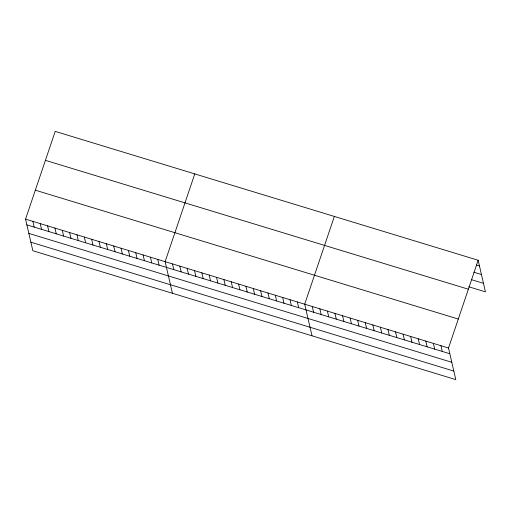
<?xml version="1.0" encoding="UTF-8"?>
<svg xmlns="http://www.w3.org/2000/svg" width="511" height="511" viewBox="0 0 511 511"><rect width="100%" height="100%" fill="white"/><g stroke="black" fill="none" stroke-linecap="round" stroke-linejoin="round"><path stroke-width="0.77" d="M478.155 260.252L448.505 348.004L455.799 379.616L32.845 250.748L25.55 219.136L55.201 131.384L478.155 260.252L485.45 291.864L468.798 286.786M194.774 173.912L165.123 261.664L172.424 293.276M334.347 216.44L304.697 304.192L311.997 335.797M476.45 265.062L479.478 265.988M473.876 272.222L481.445 274.528M471.372 279.632L483.476 283.324M45.415 160.345L468.37 289.213M35.336 190.181L458.29 319.049M25.55 219.136L448.505 348.004M26.872 224.872L449.827 353.74M28.846 233.412L451.801 362.28M30.877 242.208L453.832 371.075M440.936 345.698L442.258 351.434M433.366 343.392L434.689 349.128M425.797 341.086L427.119 346.822M418.228 338.78L419.55 344.516M410.659 336.474L411.981 342.21M403.09 334.168L404.418 339.904M395.52 331.863L396.849 337.599M387.951 329.557L389.28 335.293M380.388 327.251L381.711 332.987M372.819 324.945L374.141 330.681M365.25 322.639L366.572 328.375M357.681 320.333L359.003 326.063M350.112 318.027L351.434 323.757M342.542 315.721L343.865 321.451M334.973 313.415L336.295 319.145M327.404 311.11L328.726 316.839M319.835 308.804L321.157 314.533M312.266 306.498L313.594 312.227M297.351 301.95L298.68 307.686M290.005 299.714L291.334 305.444M282.66 297.479L283.982 303.208M275.314 295.237L276.636 300.973M267.968 293.001L269.291 298.731M260.623 290.759L261.945 296.495M253.277 288.523L254.599 294.253M245.932 286.288L247.254 292.017M238.586 284.046L239.908 289.782M231.24 281.81L232.562 287.54M223.895 279.568L225.217 285.304M216.549 277.332L217.871 283.062M209.203 275.09L210.526 280.826M201.858 272.855L203.18 278.591M194.506 270.619L195.834 276.349M187.16 268.377L188.489 274.113M179.815 266.142L181.143 271.871M172.469 263.9L173.791 269.636M157.778 259.428L159.1 265.158M150.432 257.186L151.754 262.922M143.086 254.951L144.409 260.68M135.741 252.709L137.063 258.445M128.395 250.473L129.717 256.209M121.05 248.237L122.372 253.967M113.704 245.995L115.026 251.731M106.358 243.76L107.68 249.489M99.013 241.518L100.335 247.254M91.667 239.282L92.989 245.012M84.321 237.047L85.644 242.776M76.969 234.805L78.298 240.54M69.624 232.569L70.952 238.298M62.278 230.327L63.607 236.063M54.933 228.091L56.255 233.821M47.587 225.856L48.909 231.585M40.241 223.614L41.563 229.35M32.896 221.378L34.218 227.108"/></g></svg>
